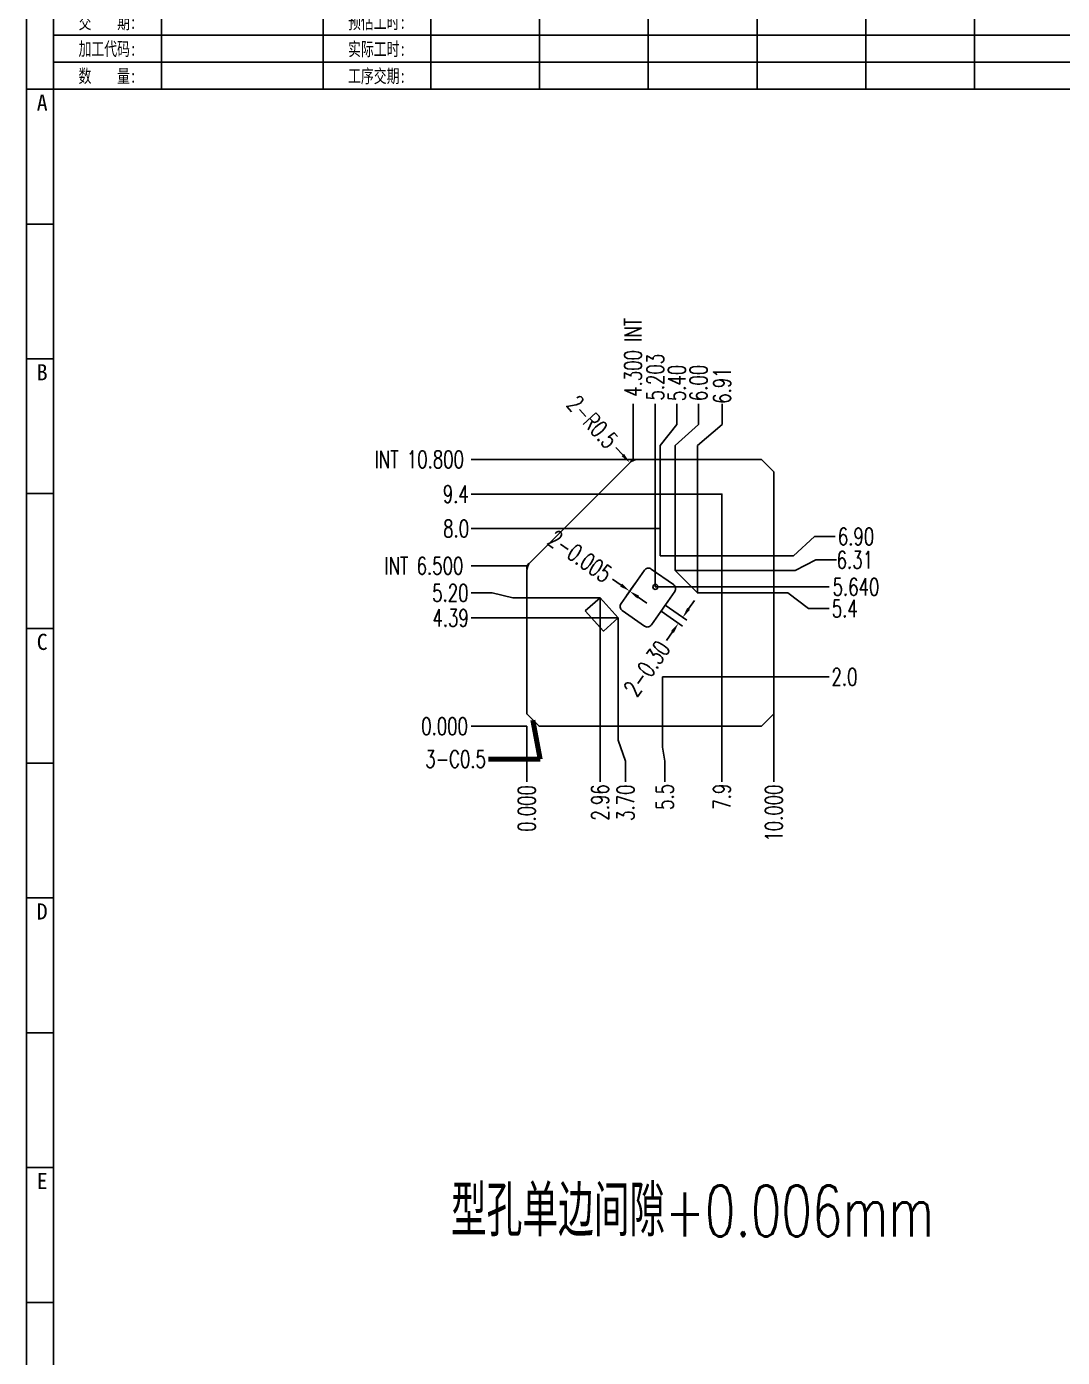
# Model space of a CAD drawing. Header units: millimetres. Extents: x -2852 to 5627, y -2271 to 1849.
# Drawn here: x -153.8 to -111.8, y -302.4 to -248.5 of the extents above; entities that cross this region are included whole.
import ezdxf
from ezdxf.enums import TextEntityAlignment as Align

# ---------------------------------------------------------------- set-up
doc = ezdxf.new("R2010")
doc.units = ezdxf.units.MM
doc.header["$PDSIZE"] = 3
for name, color, linetype in [('1', 7, 'Continuous'), ('41', 1, 'Continuous'), ('PUNCH', 1, 'Continuous')]:
    doc.layers.add(name, color=color, linetype=linetype)
doc.styles.add('jet01', font='simplex.shx', dxfattribs={"width": 0.7, "bigfont": 'hztxt.shx'})
doc.styles.add('jet02', font='simplex.shx', dxfattribs={"width": 0.7})
doc.styles.get("Standard").update_dxf_attribs({"font": '仿宋_GB2312_0.ttf', "width": 0.7})
doc.styles.add('tk', font='', dxfattribs={"width": 0.7})
doc.styles.add('tk 2', font='仿宋_GB2312_0.ttf', dxfattribs={"width": 0.65})
doc.styles.get('tk').set_extended_font_data('NSimSun')
doc.dimstyles.new('jet02', dxfattribs={"dimtxt": 3.5, "dimasz": 2.1, "dimexe": 1, "dimexo": 0, "dimgap": 0.5, "dimtad": 0, "dimtoh": 1, "dimdec": 3, "dimzin": 9, "dimdsep": 46, "dimtxsty": 'jet02', "dimcen": 0, "dimclrt": 256, "dimazin": 2, "dimtfac": 1, "dimtdec": 3, "dimtofl": 0, "dimtmove": 0, "dimatfit": 1, "dimfxl": 0, "dimarcsym": 0})

# ---------------------------------------------------------------- blocks, each defined once
blk = doc.blocks.new('A3-N')
at = {"layer": '1', "color": 1}
for p, q in [((0, 0), (0, 296.73)), ((5.45, 269.45), (0, 269.45)), ((5.45, 242.18), (0, 242.18)), ((5.45, 214.91), (0, 214.91)), ((5.45, 187.64), (0, 187.64)), ((5.45, 160.36), (0, 160.36)), ((5.45, 133.09), (0, 133.09)), ((5.45, 105.82), (0, 105.82)), ((5.45, 78.55), (0, 78.55)), ((5.45, 51.27), (0, 51.27)), ((5.45, 24), (0, 24))]:
    blk.add_line(p, q, dxfattribs=at)
at = {"layer": '1'}
blk.add_lwpolyline([(221.45, 5.45), (414.55, 5.45), (414.55, 291.27), (5.45, 291.27), (5.45, 5.45), (414.55, 5.45)], dxfattribs=at)
at = {"layer": '41'}
for p, q in [((27.27, 291.27), (27.27, 269.45)), ((60, 291.27), (60, 269.45)), ((81.82, 291.27), (81.82, 269.45)), ((103.82, 291.27), (103.82, 269.45)), ((125.82, 291.27), (125.82, 269.45)), ((147.82, 291.27), (147.82, 269.45)), ((169.82, 291.27), (169.82, 269.45)), ((191.82, 291.27), (191.82, 269.45)), ((367.82, 280.36), (5.45, 280.36)), ((367.82, 274.91), (5.45, 274.91)), ((414.55, 269.45), (5.45, 269.45))]:
    blk.add_line(p, q, dxfattribs=at)
at = {"layer": '1', "style": 'tk', "width": 0.7}
for s, p in [('交    期:', (16.36, 283.09)), ('预估工时:', (70.91, 283.09)), ('加工代码:', (16.36, 277.64)), ('实际工时:', (70.91, 277.64)), ('数    量:', (16.36, 272.18)), ('工序交期:', (70.91, 272.18))]:
    blk.add_text(s, height=2.727, dxfattribs=at).set_placement(p, align=Align.MIDDLE)
at = {"layer": '1', "color": 1}
for s, p in [('A', (2.04, 268.36)), ('B', (2.04, 213.82)), ('C', (2.04, 159.27)), ('D', (2.04, 104.73)), ('E', (2.04, 50.18))]:
    blk.add_text(s, height=3.27, dxfattribs=at).set_placement(p, align=Align.TOP_LEFT)
at = {"layer": '1', "style": 'tk 2', "width": 0.7}
for tag, p in [('PATR-NO1', (309.84, 32.96)), ('TITLE', (365.74, 30.9)), ('PATR-NO2', (309.84, 27.81)), ('DWG-NO:', (366.54, 18.14))]:
    blk.add_attdef(tag, p, '', height=3.27, dxfattribs=at)
at = {"layer": '1', "color": 1, "style": 'tk 2', "width": 0.7}
for tag, p in [('DATE', (334.72, 7.32)), ('DRAW', (314.55, 7.27))]:
    blk.add_attdef(tag, p, '', height=3.49, dxfattribs=at)
at = {"layer": '1', "style": 'tk 2', "width": 0.7}
for tag, p in [('SCALE', (376.55, 8.73)), ('SHEET', (386.6, 8.72)), ('REV', (397.38, 8.73))]:
    blk.add_attdef(tag, text='', height=2.18, dxfattribs=at).set_placement(p, align=Align.MIDDLE_LEFT)
blk = doc.blocks.new('*D3630')
at = {"layer": '41', "ltscale": 0.05}
blk.add_line((781.699, -2729.269), (779.452, -2729.269), dxfattribs=at)
at = {"layer": 'Defpoints', "color": 0, "ltscale": 0.05}
for p in [(779.452, -2729.269), (781.699, -2729.269), (781.699, -2729.269)]:
    blk.add_point(p, dxfattribs=at)
at = {"layer": '41', "ltscale": 0.05, "insert": (778.372, -2729.269), "char_height": 0.7, "attachment_point": 5, "style": 'jet02'}
blk.add_mtext('0.000', dxfattribs=at)
blk = doc.blocks.new('*D3631')
at = {"layer": '41', "ltscale": 0.05}
blk.add_line((785.4, -2724.883), (779.452, -2724.883), dxfattribs=at)
at = {"layer": 'Defpoints', "color": 0, "ltscale": 0.05}
for p in [(779.452, -2724.883), (785.4, -2724.883), (781.699, -2729.269)]:
    blk.add_point(p, dxfattribs=at)
at = {"layer": '41', "ltscale": 0.05, "insert": (778.617, -2724.883), "char_height": 0.7, "attachment_point": 5, "style": 'jet02'}
blk.add_mtext('4.39', dxfattribs=at)
blk = doc.blocks.new('*D3632')
at = {"layer": '41', "ltscale": 0.05}
for p, q in [((780.292, -2723.873), (779.452, -2723.873)), ((781.132, -2724.066), (780.292, -2723.873)), ((784.664, -2724.066), (781.132, -2724.066))]:
    blk.add_line(p, q, dxfattribs=at)
at = {"layer": 'Defpoints', "color": 0, "ltscale": 0.05}
for p in [(779.452, -2723.873), (784.664, -2724.066), (781.699, -2729.269)]:
    blk.add_point(p, dxfattribs=at)
at = {"layer": '41', "ltscale": 0.05, "insert": (778.606, -2723.873), "char_height": 0.7, "attachment_point": 5, "style": 'jet02'}
blk.add_mtext('5.20', dxfattribs=at)
blk = doc.blocks.new('*D3633')
at = {"layer": '41', "ltscale": 0.05}
for p, q in [((780.292, -2722.775), (779.452, -2722.775)), ((780.859, -2722.769), (780.292, -2722.775)), ((781.699, -2722.769), (780.859, -2722.769))]:
    blk.add_line(p, q, dxfattribs=at)
at = {"layer": 'Defpoints', "color": 0, "ltscale": 0.05}
for p in [(779.452, -2722.775), (781.699, -2722.769), (781.699, -2729.269)]:
    blk.add_point(p, dxfattribs=at)
at = {"layer": '41', "ltscale": 0.05, "insert": (777.369, -2722.775), "char_height": 0.7, "attachment_point": 5, "style": 'jet02'}
blk.add_mtext('{\\C1; INT }6.500', dxfattribs=at)
blk = doc.blocks.new('*D3634')
at = {"layer": '41', "ltscale": 0.05}
blk.add_line((783.199, -2721.269), (779.452, -2721.269), dxfattribs=at)
at = {"layer": 'Defpoints', "color": 0, "ltscale": 0.05}
for p in [(779.452, -2721.269), (783.199, -2721.269), (781.699, -2729.269)]:
    blk.add_point(p, dxfattribs=at)
at = {"layer": '41', "ltscale": 0.05, "insert": (778.839, -2721.269), "char_height": 0.7, "attachment_point": 5, "style": 'jet02'}
blk.add_mtext('8.0', dxfattribs=at)
blk = doc.blocks.new('*D3635')
at = {"layer": '41', "ltscale": 0.05}
blk.add_line((784.599, -2719.869), (779.452, -2719.869), dxfattribs=at)
at = {"layer": 'Defpoints', "color": 0, "ltscale": 0.05}
for p in [(779.452, -2719.869), (784.599, -2719.869), (781.699, -2729.269)]:
    blk.add_point(p, dxfattribs=at)
at = {"layer": '41', "ltscale": 0.05, "insert": (778.827, -2719.869), "char_height": 0.7, "attachment_point": 5, "style": 'jet02'}
blk.add_mtext('9.4', dxfattribs=at)
blk = doc.blocks.new('*D3636')
at = {"layer": '41', "ltscale": 0.05}
blk.add_line((785.999, -2718.469), (779.452, -2718.469), dxfattribs=at)
at = {"layer": 'Defpoints', "color": 0, "ltscale": 0.05}
for p in [(779.452, -2718.469), (785.999, -2718.469), (781.699, -2729.269)]:
    blk.add_point(p, dxfattribs=at)
at = {"layer": '41', "ltscale": 0.05, "insert": (777.182, -2718.469), "char_height": 0.7, "attachment_point": 5, "style": 'jet02'}
blk.add_mtext('{\\C1; INT }10.800', dxfattribs=at)
blk = doc.blocks.new('*D3637')
at = {"layer": '41', "ltscale": 0.05}
blk.add_line((791.699, -2727.269), (793.945, -2727.269), dxfattribs=at)
at = {"layer": 'Defpoints', "color": 0, "ltscale": 0.05}
for p in [(791.699, -2727.269), (793.945, -2727.269), (781.699, -2729.269)]:
    blk.add_point(p, dxfattribs=at)
at = {"layer": '41', "ltscale": 0.05, "insert": (794.558, -2727.269), "char_height": 0.7, "attachment_point": 5, "style": 'jet02'}
blk.add_mtext('2.0', dxfattribs=at)
blk = doc.blocks.new('*D3638')
at = {"layer": '41', "ltscale": 0.05}
for p, q in [((789.599, -2723.869), (792.265, -2723.869)), ((792.265, -2723.869), (793.105, -2724.504)), ((793.105, -2724.504), (793.945, -2724.504))]:
    blk.add_line(p, q, dxfattribs=at)
at = {"layer": 'Defpoints', "color": 0, "ltscale": 0.05}
for p in [(789.599, -2723.869), (793.945, -2724.504), (781.699, -2729.269)]:
    blk.add_point(p, dxfattribs=at)
at = {"layer": '41', "ltscale": 0.05, "insert": (794.57, -2724.504), "char_height": 0.7, "attachment_point": 5, "style": 'jet02'}
blk.add_mtext('5.4', dxfattribs=at)
blk = doc.blocks.new('*D3639')
at = {"layer": '41', "ltscale": 0.05}
blk.add_line((786.902, -2723.629), (793.945, -2723.629), dxfattribs=at)
at = {"layer": 'Defpoints', "color": 0, "ltscale": 0.05}
for p in [(786.902, -2723.629), (793.945, -2723.629), (781.699, -2729.269)]:
    blk.add_point(p, dxfattribs=at)
at = {"layer": '41', "ltscale": 0.05, "insert": (795.025, -2723.629), "char_height": 0.7, "attachment_point": 5, "style": 'jet02'}
blk.add_mtext('5.640', dxfattribs=at)
blk = doc.blocks.new('*D3640')
at = {"layer": '41', "ltscale": 0.05}
for p, q in [((792.498, -2722.369), (793.338, -2721.588)), ((793.338, -2721.588), (794.178, -2721.588)), ((787.699, -2722.369), (792.498, -2722.369))]:
    blk.add_line(p, q, dxfattribs=at)
at = {"layer": 'Defpoints', "color": 0, "ltscale": 0.05}
for p in [(794.178, -2721.588), (787.699, -2722.369), (781.699, -2729.269)]:
    blk.add_point(p, dxfattribs=at)
at = {"layer": '41', "ltscale": 0.05, "insert": (795.025, -2721.588), "char_height": 0.7, "attachment_point": 5, "style": 'jet02'}
blk.add_mtext('6.90', dxfattribs=at)
blk = doc.blocks.new('*D3641')
at = {"layer": '41', "ltscale": 0.05}
blk.add_line((781.699, -2729.269), (781.699, -2731.515), dxfattribs=at)
at = {"layer": 'Defpoints', "color": 0, "ltscale": 0.05}
for p in [(781.699, -2729.269), (781.699, -2729.269), (781.699, -2731.515)]:
    blk.add_point(p, dxfattribs=at)
at = {"layer": '41', "ltscale": 0.05, "insert": (781.699, -2732.595), "char_height": 0.7, "attachment_point": 5, "rotation": 90, "style": 'jet02'}
blk.add_mtext('0.000', dxfattribs=at)
blk = doc.blocks.new('*D3642')
at = {"layer": '41', "ltscale": 0.05}
blk.add_line((784.664, -2724.066), (784.664, -2731.515), dxfattribs=at)
at = {"layer": 'Defpoints', "color": 0, "ltscale": 0.05}
for p in [(784.664, -2724.066), (781.699, -2729.269), (784.664, -2731.515)]:
    blk.add_point(p, dxfattribs=at)
at = {"layer": '41', "ltscale": 0.05, "insert": (784.664, -2732.35), "char_height": 0.7, "attachment_point": 5, "rotation": 90, "style": 'jet02'}
blk.add_mtext('2.96', dxfattribs=at)
blk = doc.blocks.new('*D3643')
at = {"layer": '41', "ltscale": 0.05}
for p, q in [((785.4, -2724.883), (785.4, -2729.835)), ((785.4, -2729.835), (785.698, -2730.675)), ((785.698, -2730.675), (785.698, -2731.515))]:
    blk.add_line(p, q, dxfattribs=at)
at = {"layer": 'Defpoints', "color": 0, "ltscale": 0.05}
for p in [(785.4, -2724.883), (781.699, -2729.269), (785.698, -2731.515)]:
    blk.add_point(p, dxfattribs=at)
at = {"layer": '41', "ltscale": 0.05, "insert": (785.698, -2732.362), "char_height": 0.7, "attachment_point": 5, "rotation": 90, "style": 'jet02'}
blk.add_mtext('3.70', dxfattribs=at)
blk = doc.blocks.new('*D3644')
at = {"layer": '41', "ltscale": 0.05}
for p, q in [((787.199, -2729.269), (787.199, -2730.109)), ((787.199, -2730.109), (787.289, -2730.675)), ((787.289, -2730.675), (787.289, -2731.515))]:
    blk.add_line(p, q, dxfattribs=at)
at = {"layer": 'Defpoints', "color": 0, "ltscale": 0.05}
for p in [(781.699, -2729.269), (787.199, -2729.269), (787.289, -2731.515)]:
    blk.add_point(p, dxfattribs=at)
at = {"layer": '41', "ltscale": 0.05, "insert": (787.289, -2732.128), "char_height": 0.7, "attachment_point": 5, "rotation": 90, "style": 'jet02'}
blk.add_mtext('5.5', dxfattribs=at)
blk = doc.blocks.new('*D3645')
at = {"layer": '41', "ltscale": 0.05}
blk.add_line((789.599, -2723.869), (789.599, -2731.515), dxfattribs=at)
at = {"layer": 'Defpoints', "color": 0, "ltscale": 0.05}
for p in [(789.599, -2723.869), (781.699, -2729.269), (789.599, -2731.515)]:
    blk.add_point(p, dxfattribs=at)
at = {"layer": '41', "ltscale": 0.05, "insert": (789.599, -2732.117), "char_height": 0.7, "attachment_point": 5, "rotation": 90, "style": 'jet02'}
blk.add_mtext('7.9', dxfattribs=at)
blk = doc.blocks.new('*D3646')
at = {"layer": '41', "ltscale": 0.05}
blk.add_line((791.699, -2728.769), (791.699, -2731.515), dxfattribs=at)
at = {"layer": 'Defpoints', "color": 0, "ltscale": 0.05}
for p in [(791.699, -2728.769), (781.699, -2729.269), (791.699, -2731.515)]:
    blk.add_point(p, dxfattribs=at)
at = {"layer": '41', "ltscale": 0.05, "insert": (791.699, -2732.782), "char_height": 0.7, "attachment_point": 5, "rotation": 90, "style": 'jet02'}
blk.add_mtext('10.000', dxfattribs=at)
blk = doc.blocks.new('*D3647')
at = {"layer": '41', "ltscale": 0.05}
blk.add_line((785.999, -2718.469), (785.999, -2716.222), dxfattribs=at)
at = {"layer": 'Defpoints', "color": 0, "ltscale": 0.05}
for p in [(785.999, -2716.222), (785.999, -2718.469), (781.699, -2729.269)]:
    blk.add_point(p, dxfattribs=at)
at = {"layer": '41', "ltscale": 0.05, "insert": (785.999, -2714.337), "char_height": 0.7, "attachment_point": 5, "rotation": 90, "style": 'jet02'}
blk.add_mtext('4.300{\\C1; INT }', dxfattribs=at)
blk = doc.blocks.new('*D3648')
at = {"layer": '41', "ltscale": 0.05}
blk.add_line((786.902, -2723.629), (786.902, -2716.222), dxfattribs=at)
at = {"layer": 'Defpoints', "color": 0, "ltscale": 0.05}
for p in [(786.902, -2716.222), (786.902, -2723.629), (781.699, -2729.269)]:
    blk.add_point(p, dxfattribs=at)
at = {"layer": '41', "ltscale": 0.05, "insert": (786.902, -2715.142), "char_height": 0.7, "attachment_point": 5, "rotation": 90, "style": 'jet02'}
blk.add_mtext('5.203', dxfattribs=at)
blk = doc.blocks.new('*D3649')
at = {"layer": '41', "ltscale": 0.05}
for p, q in [((787.777, -2717.062), (787.777, -2716.222)), ((787.099, -2717.902), (787.777, -2717.062)), ((787.099, -2721.269), (787.099, -2717.902))]:
    blk.add_line(p, q, dxfattribs=at)
at = {"layer": 'Defpoints', "color": 0, "ltscale": 0.05}
for p in [(787.777, -2716.222), (787.099, -2721.269), (781.699, -2729.269)]:
    blk.add_point(p, dxfattribs=at)
at = {"layer": '41', "ltscale": 0.05, "insert": (787.777, -2715.376), "char_height": 0.7, "attachment_point": 5, "rotation": 90, "style": 'jet02'}
blk.add_mtext('5.40', dxfattribs=at)
blk = doc.blocks.new('*D3650')
at = {"layer": '41', "ltscale": 0.05}
for p, q in [((788.652, -2717.062), (788.652, -2716.222)), ((787.699, -2717.902), (788.652, -2717.062)), ((787.699, -2722.369), (787.699, -2717.902))]:
    blk.add_line(p, q, dxfattribs=at)
at = {"layer": 'Defpoints', "color": 0, "ltscale": 0.05}
for p in [(788.652, -2716.222), (787.699, -2722.369), (781.699, -2729.269)]:
    blk.add_point(p, dxfattribs=at)
at = {"layer": '41', "ltscale": 0.05, "insert": (788.652, -2715.376), "char_height": 0.7, "attachment_point": 5, "rotation": 90, "style": 'jet02'}
blk.add_mtext('6.00', dxfattribs=at)
blk = doc.blocks.new('*D3651')
at = {"layer": '41', "ltscale": 0.05}
blk.add_line((785.302, -2717.98), (785.585, -2718.29), dxfattribs=at)
blk.add_solid([(785.637, -2718.242), (785.533, -2718.337), (785.868, -2718.6)], dxfattribs=at)
at = {"layer": 'Defpoints', "color": 0, "ltscale": 0.05}
for p in [(785.868, -2718.6), (786.206, -2718.969)]:
    blk.add_point(p, dxfattribs=at)
at = {"layer": '41', "ltscale": 0.05, "insert": (784.36, -2716.95), "char_height": 0.7, "attachment_point": 5, "rotation": 312.4327, "style": 'jet02'}
blk.add_mtext('2-R0.5', dxfattribs=at)
blk = doc.blocks.new('*D3652')
at = {"layer": '41', "ltscale": 0.05}
for p, q in [((792.557, -2722.959), (793.397, -2722.537)), ((793.397, -2722.537), (794.237, -2722.537)), ((787.699, -2722.959), (792.557, -2722.959))]:
    blk.add_line(p, q, dxfattribs=at)
at = {"layer": 'Defpoints', "color": 0, "ltscale": 0.05}
for p in [(794.237, -2722.537), (787.699, -2722.959), (781.699, -2729.269)]:
    blk.add_point(p, dxfattribs=at)
at = {"layer": '41', "ltscale": 0.05, "insert": (794.978, -2722.537), "char_height": 0.7, "attachment_point": 5, "style": 'jet02'}
blk.add_mtext('6.31', dxfattribs=at)
blk = doc.blocks.new('*D3653')
at = {"layer": '41', "ltscale": 0.05}
for p, q in [((789.602, -2717.062), (789.602, -2716.222)), ((788.608, -2717.902), (789.602, -2717.062)), ((788.608, -2723.869), (788.608, -2717.902))]:
    blk.add_line(p, q, dxfattribs=at)
at = {"layer": 'Defpoints', "color": 0, "ltscale": 0.05}
for p in [(789.602, -2716.222), (788.608, -2723.869), (781.699, -2729.269)]:
    blk.add_point(p, dxfattribs=at)
at = {"layer": '41', "ltscale": 0.05, "insert": (789.602, -2715.481), "char_height": 0.7, "attachment_point": 5, "rotation": 90, "style": 'jet02'}
blk.add_mtext('6.91', dxfattribs=at)
blk = doc.blocks.new('*D3654')
at = {"layer": '41', "ltscale": 0.05}
for p, q in [((788.249, -2724.518), (788.49, -2724.174)), ((787.133, -2724.615), (788, -2725.222)), ((787.305, -2724.369), (788.172, -2724.977)), ((787.596, -2725.452), (787.355, -2725.796))]:
    blk.add_line(p, q, dxfattribs=at)
for points in [[(788.192, -2724.478), (788.307, -2724.558), (788.009, -2724.862)], [(787.538, -2725.411), (787.653, -2725.492), (787.836, -2725.108)]]:
    blk.add_solid(points, dxfattribs=at)
at = {"layer": 'Defpoints', "color": 0, "ltscale": 0.05}
for p in [(787.133, -2724.615), (787.305, -2724.369), (788.009, -2724.862)]:
    blk.add_point(p, dxfattribs=at)
at = {"layer": '41', "ltscale": 0.05, "insert": (786.561, -2726.929), "char_height": 0.7, "attachment_point": 5, "rotation": 55, "style": 'jet02'}
blk.add_mtext('2-0.30', dxfattribs=at)
blk = doc.blocks.new('*D3655')
at = {"layer": '41', "ltscale": 0.05}
for p, q in [((785.518, -2723.557), (785.174, -2723.316)), ((786.068, -2723.503), (785.748, -2723.962)), ((786.073, -2723.506), (785.752, -2723.964)), ((786.21, -2724.041), (786.554, -2724.282))]:
    blk.add_line(p, q, dxfattribs=at)
for points in [[(785.558, -2723.499), (785.478, -2723.614), (785.862, -2723.798)], [(786.251, -2723.984), (786.17, -2724.099), (785.866, -2723.801)]]:
    blk.add_solid(points, dxfattribs=at)
at = {"layer": 'Defpoints', "color": 0, "ltscale": 0.05}
for p in [(786.068, -2723.503), (786.073, -2723.506), (785.862, -2723.798)]:
    blk.add_point(p, dxfattribs=at)
at = {"layer": '41', "ltscale": 0.05, "insert": (783.85, -2722.389), "char_height": 0.7, "attachment_point": 5, "rotation": 325, "style": 'jet02'}
blk.add_mtext('2-0.005', dxfattribs=at)

msp = doc.modelspace()

# ---------------------------------------------------------------- linework, layer by layer
at = {"layer": '1', "color": 3, "ltscale": 0.05}
for p, q in [((-129.3073, -271.3221), (-129.3113, -271.3192)), ((-129.1352, -271.0764), (-129.1393, -271.0735)), ((-127.9065, -271.9367), (-127.9024, -271.9396)), ((-128.0785, -272.1825), (-128.0744, -272.1853))]:
    msp.add_line(p, q, dxfattribs=at)
at = {"layer": '1', "ltscale": 0.05}
msp.add_lwpolyline([(-124.0091, -276.8389), (-133.0091, -276.8389), (-133.5091, -276.3389), (-133.5091, -270.546, -0.1989124), (-133.3627, -270.1924), (-129.3556, -266.1853, -0.1989124), (-129.002, -266.0389), (-124.0091, -266.0389), (-123.5091, -266.5389), (-123.5091, -276.3389)], format="xyb", close=True, dxfattribs=at)
at = {"layer": '1', "color": 2, "ltscale": 0.05}
msp.add_lwpolyline([(-132.0091, -268.8389), (-128.1091, -268.8389), (-128.1091, -269.9389), (-127.5091, -269.9389), (-127.5091, -270.529), (-126.5993, -271.4389), (-125.6091, -271.4389), (-125.6091, -267.4389), (-130.6091, -267.4389)], dxfattribs=at)
at = {"layer": '1', "color": 3, "ltscale": 0.05}
for points in [[(-129.1393, -271.0735), (-129.3113, -271.3192)], [(-127.9024, -271.9396), (-128.0744, -272.1853)]]:
    msp.add_lwpolyline(points, dxfattribs=at)
at = {"layer": '1', "color": 2, "ltscale": 0.05}
msp.add_lwpolyline([(-131.1387, -272.1715), (-130.5442, -271.6362), (-129.8081, -272.4536), (-130.4026, -272.9889)], close=True, dxfattribs=at)
at = {"layer": '1'}
msp.add_lwpolyline([(-123.5091, -274.8389), (-128.0091, -274.8389), (-128.0091, -276.8389)], dxfattribs=at)
at = {"layer": '41', "ltscale": 0.05}
for p, q in [((-129.3068, -266.1365), (-129.2091, -266.0389)), ((-129.0711, -266.0389), (-129.2091, -266.0389)), ((-133.4115, -270.2412), (-133.5091, -270.3389)), ((-133.5091, -270.4769), (-133.5091, -270.3389))]:
    msp.add_line(p, q, dxfattribs=at)
at = {"layer": 'PUNCH', "ltscale": 0.05}
msp.add_lwpolyline([(-127.5193, -271.3838), (-128.4657, -272.7354, -0.4142136), (-128.7442, -272.7845), (-129.6453, -272.1536, -0.4142136), (-129.6944, -271.875), (-128.748, -270.5234, -0.4142136), (-128.4695, -270.4743), (-127.5684, -271.1053, -0.4142136)], format="xyb", close=True, dxfattribs=at)
msp.add_circle((-128.3057, -271.1994), 0.1, dxfattribs=at)

# ---------------------------------------------------------------- block references
at = {"layer": '1', "ltscale": 0.05, "xscale": 0.2000000000000455, "yscale": 0.2000000000000455, "zscale": 0.2000000000000455}
msp.add_blockref('A3-N', (-153.7532, -304.949), dxfattribs=at)

# ---------------------------------------------------------------- texts
at = {"layer": '1', "ltscale": 0.05, "style": 'jet01', "width": 0.7}
msp.add_text('型孔单边间隙+0.006mm', height=2.064003, dxfattribs=at).set_placement((-136.5788, -297.4792))
at = {"layer": '41', "ltscale": 0.05, "insert": (-135.1618, -278.1631), "char_height": 0.7, "attachment_point": 6, "style": 'jet02'}
msp.add_mtext('3-C0.5', dxfattribs=at)

# ---------------------------------------------------------------- dimensions: what is measured, and where the dimension line sits
at = {"layer": '41', "ltscale": 0.05}
for feature_location, offset, dtype, text, picture, middle in [((-129.2091, -266.0389), (0, 2.2463), 1, '<>{\\C1; INT }', '*D3647', (-129.2091, -261.9076)), ((-129.2091, -266.0389), (-6.5463, 0), 0, '{\\C1; INT }<>', '*D3636', (-138.0254, -266.0389)), ((-133.5091, -270.3389), (-2.2463, -0.006), 0, '{\\C1; INT }<>', '*D3633', (-137.8387, -270.3448))]:
    dim = msp.add_ordinate_dim(feature_location=feature_location, offset=offset, dtype=dtype, origin=(-133.5091, -276.8389), text=text, dimstyle='jet02', override={"dimscale": 0.2, "dimtoh": 0, "dimzin": 1, "dimclrd": 256, "dimclre": 256, "dimadec": 3, "dimazin": 0, "dimatfit": 3, "dimlwd": 65535, "dimlwe": 65535}, dxfattribs=at)
    dim.commit()
    dim.dimension.update_dxf_attribs({"geometry": picture, "text_midpoint": middle, "insert": (-915.2077, 2452.4298)})
for feature_location, offset, dtype, origin, override, picture, middle, set_off in [((-128.3057, -271.1994), (0, 7.4068), 1, (-133.5091, -276.8389), {"dimscale": 0.2, "dimtoh": 0, "dimzin": 1, "dimclrd": 256, "dimclre": 256, "dimadec": 3, "dimazin": 0, "dimatfit": 3, "dimlwd": 65535, "dimlwe": 65535}, '*D3648', (-128.3057, -262.7126), (-915.2077, 2452.4298)), ((-128.1091, -268.8389), (0.6784, 5.0463), 1, (-133.5091, -276.8389), {"dimscale": 0.2, "dimtoh": 0, "dimdec": 2, "dimzin": 1, "dimclrd": 256, "dimclre": 256, "dimazin": 0, "dimatfit": 3, "dimlwd": 65535, "dimlwe": 65535}, '*D3649', (-127.4307, -262.9459), (-915.2077, 2452.4298)), ((-127.5091, -269.9389), (0.9534, 6.1463), 1, (-133.5091, -276.8389), {"dimscale": 0.2, "dimtoh": 0, "dimdec": 2, "dimzin": 1, "dimclrd": 256, "dimclre": 256, "dimazin": 0, "dimatfit": 3, "dimlwd": 65535, "dimlwe": 65535}, '*D3650', (-126.5557, -262.9459), (-915.2077, 2452.4298)), ((-126.5993, -271.4389), (0.9932, 7.6463), 1, (-133.5091, -276.8389), {"dimscale": 0.2, "dimtoh": 0, "dimdec": 2, "dimzin": 1, "dimclrd": 256, "dimclre": 256, "dimazin": 0, "dimatfit": 3, "dimlwd": 65535, "dimlwe": 65535}, '*D3653', (-125.606, -263.0509), (-915.2077, 2452.4298)), ((-130.6091, -267.4389), (-5.1463, 0), 0, (-133.5091, -276.8389), {"dimscale": 0.2, "dimtoh": 0, "dimdec": 1, "dimzin": 1, "dimclrd": 256, "dimclre": 256, "dimadec": 1, "dimazin": 0, "dimatfit": 3, "dimlwd": 65535, "dimlwe": 65535}, '*D3635', (-136.3804, -267.4389), (-915.2077, 2452.4298)), ((-132.0091, -268.8389), (-3.7463, 0), 0, (-133.5091, -276.8389), {"dimscale": 0.2, "dimtoh": 0, "dimdec": 1, "dimzin": 1, "dimclrd": 256, "dimclre": 256, "dimadec": 1, "dimazin": 0, "dimatfit": 3, "dimlwd": 65535, "dimlwe": 65535}, '*D3634', (-136.3687, -268.8389), (-915.2077, 2452.4298)), ((-127.5091, -269.9389), (6.4796, 0.7804), 0, (-133.5091, -276.8389), {"dimscale": 0.2, "dimtoh": 0, "dimdec": 2, "dimzin": 1, "dimclrd": 256, "dimclre": 256, "dimazin": 0, "dimatfit": 3, "dimlwd": 65535, "dimlwe": 65535}, '*D3640', (-120.1829, -269.1584), (-915.2077, 2452.4298)), ((-127.5091, -270.529), (6.5379, 0.4214), 0, (-133.5091, -276.8389), {"dimscale": 0.2, "dimtoh": 0, "dimdec": 2, "dimzin": 1, "dimclrd": 256, "dimclre": 256, "dimazin": 0, "dimatfit": 3, "dimlwd": 65535, "dimlwe": 65535}, '*D3652', (-120.2295, -270.1076), (-915.2077, 2452.4298)), ((-128.30573, -271.19936), (7.04285, 0), 0, (-133.50913, -276.83887), {"dimscale": 0.2, "dimtoh": 0, "dimzin": 1, "dimclrd": 256, "dimclre": 256, "dimadec": 3, "dimazin": 0, "dimatfit": 3, "dimlwd": 65535, "dimlwe": 65535}, '*D3639', (-120.18287, -271.19936), (-915.2077, 2452.42982)), ((-130.5442, -271.6362), (-5.2112, 0.1926), 0, (-133.5091, -276.8389), {"dimscale": 0.2, "dimtoh": 0, "dimdec": 2, "dimzin": 1, "dimclrd": 256, "dimclre": 256, "dimazin": 0, "dimatfit": 3, "dimlwd": 65535, "dimlwe": 65535}, '*D3632', (-136.6021, -271.4435), (-915.2077, 2452.4298)), ((-125.6091, -271.4389), (4.3463, -0.6355), 0, (-133.5091, -276.8389), {"dimscale": 0.2, "dimtoh": 0, "dimdec": 1, "dimzin": 1, "dimclrd": 256, "dimclre": 256, "dimadec": 1, "dimazin": 0, "dimatfit": 3, "dimlwd": 65535, "dimlwe": 65535}, '*D3638', (-120.6379, -272.0744), (-915.2077, 2452.4298)), ((-125.6091, -271.4389), (0, -7.6463), 1, (-133.5091, -276.8389), {"dimscale": 0.2, "dimtoh": 0, "dimdec": 1, "dimzin": 1, "dimclrd": 256, "dimclre": 256, "dimadec": 1, "dimazin": 0, "dimatfit": 3, "dimlwd": 65535, "dimlwe": 65535}, '*D3645', (-125.6091, -279.6868), (-915.2077, 2452.4298)), ((-130.5442, -271.6362), (0, -7.449), 1, (-133.5091, -276.8389), {"dimscale": 0.2, "dimtoh": 0, "dimdec": 2, "dimzin": 1, "dimclrd": 256, "dimclre": 256, "dimazin": 0, "dimatfit": 3, "dimlwd": 65535, "dimlwe": 65535}, '*D3642', (-130.5442, -279.9201), (-915.2077, 2452.4298)), ((-129.8081, -272.4536), (-5.9473, 0), 0, (-133.5091, -276.8389), {"dimscale": 0.2, "dimtoh": 0, "dimdec": 2, "dimzin": 1, "dimclrd": 256, "dimclre": 256, "dimazin": 0, "dimatfit": 3, "dimlwd": 65535, "dimlwe": 65535}, '*D3631', (-136.5904, -272.4536), (-915.2077, 2452.4298)), ((-129.8081, -272.4536), (0.2983, -6.6315), 1, (-133.5091, -276.8389), {"dimscale": 0.2, "dimtoh": 0, "dimdec": 2, "dimzin": 1, "dimclrd": 256, "dimclre": 256, "dimazin": 0, "dimatfit": 3, "dimlwd": 65535, "dimlwe": 65535}, '*D3643', (-129.5099, -279.9318), (-915.2077, 2452.4298)), ((-123.5091, -274.8389), (2.2463, 0), 0, (-133.5091, -276.8389), {"dimscale": 0.2, "dimtoh": 0, "dimdec": 1, "dimzin": 1, "dimclrd": 256, "dimclre": 256, "dimadec": 1, "dimazin": 0, "dimatfit": 3, "dimlwd": 65535, "dimlwe": 65535}, '*D3637', (-120.6495, -274.8389), (-915.2077, 2452.4298)), ((-133.5091330896, -276.8388658945), (-2.2462624501, 0), 0, (-133.5091330896, -276.8388658945), {"dimscale": 0.2, "dimtoh": 0, "dimzin": 1, "dimclrd": 256, "dimclre": 256, "dimadec": 3, "dimazin": 0, "dimatfit": 3, "dimlwd": 65535, "dimlwe": 65535}, '*D3630', (-136.8353955398, -276.8388658945), (-915.2077048823, 2452.4298167741)), ((-123.5091, -276.3389), (0, -2.7463), 1, (-133.5091, -276.8389), {"dimscale": 0.2, "dimtoh": 0, "dimzin": 1, "dimclrd": 256, "dimclre": 256, "dimadec": 3, "dimazin": 0, "dimatfit": 3, "dimlwd": 65535, "dimlwe": 65535}, '*D3646', (-123.5091, -280.3518), (-915.2077, 2452.4298)), ((-133.5091330896, -276.8388658945), (0, -2.2462624401), 1, (-133.5091330896, -276.8388658945), {"dimscale": 0.2, "dimtoh": 0, "dimzin": 1, "dimclrd": 256, "dimclre": 256, "dimadec": 3, "dimazin": 0, "dimatfit": 3, "dimlwd": 65535, "dimlwe": 65535}, '*D3641', (-133.5091330896, -280.1651283347), (-915.2077048823, 2452.4298167741)), ((-128.0091, -276.8389), (0.09, -2.2463), 1, (-133.5091, -276.8389), {"dimscale": 0.2, "dimtoh": 0, "dimdec": 1, "dimzin": 1, "dimclrd": 256, "dimclre": 256, "dimadec": 1, "dimazin": 0, "dimatfit": 3, "dimlwd": 65535, "dimlwe": 65535}, '*D3644', (-127.9192, -279.6985), (-915.2077, 2452.4298))]:
    dim = msp.add_ordinate_dim(feature_location=feature_location, offset=offset, dtype=dtype, origin=origin, dimstyle='jet02', override=override, dxfattribs=at)
    dim.commit()
    dim.dimension.update_dxf_attribs({"geometry": picture, "text_midpoint": middle, "insert": set_off})
dim = msp.add_radius_dim(center=(-129.002, -266.5389), mpoint=(-129.3394, -266.1698), text='2-<>', dimstyle='jet02', override={"dimscale": 0.2, "dimtoh": 0, "dimdec": 1, "dimzin": 1, "dimclrd": 256, "dimclre": 256, "dimadec": 1, "dimazin": 0, "dimatfit": 3, "dimlwd": 65535, "dimlwe": 65535}, dxfattribs=at)
dim.commit()
dim.dimension.update_dxf_attribs({"geometry": '*D3651', "text_midpoint": (-130.8474, -264.5202), "insert": (-915.2077, 2452.4298)})
for base, p1, p2, angle, override, picture, middle in [((-129.3454, -271.3679), (-129.1352, -271.0764), (-129.1393, -271.0735), 145, {"dimscale": 0.2, "dimtoh": 0, "dimzin": 1, "dimclrd": 256, "dimclre": 256, "dimadec": 3, "dimazin": 0, "dimatfit": 3, "dimlwd": 65535, "dimlwe": 65535}, '*D3655', (-131.3578, -269.9588)), ((-127.1991, -272.432), (-128.0744, -272.1853), (-127.9024, -271.9396), 55, {"dimscale": 0.2, "dimtoh": 0, "dimdec": 2, "dimzin": 1, "dimclrd": 256, "dimclre": 256, "dimazin": 0, "dimatfit": 3, "dimlwd": 65535, "dimlwe": 65535}, '*D3654', (-128.6465, -274.499))]:
    dim = msp.add_linear_dim(base=base, p1=p1, p2=p2, angle=angle, text='2-<>', dimstyle='jet02', override=override, dxfattribs=at)
    dim.commit()
    dim.dimension.update_dxf_attribs({"geometry": picture, "text_midpoint": middle, "dimtype": 129, "insert": (-915.2077, 2452.4298)})

# ---------------------------------------------------------------- leaders
at = {"layer": '41', "ltscale": 0.05, "annotation_type": 0, "has_hookline": 1, "hookline_direction": 1, "text_width": 2.59}
msp.add_leader([(-133.2591, -276.5889), (-132.9618, -278.1631), (-135.0618, -278.1631)], dimstyle='jet02', override={"dimscale": 0.2, "dimtoh": 0, "dimzin": 1, "dimclrd": 256, "dimclre": 256, "dimadec": 3, "dimazin": 0, "dimatfit": 3, "dimlwd": 65535, "dimlwe": 65535}, dxfattribs=at)

doc.saveas('drawing.dxf')
